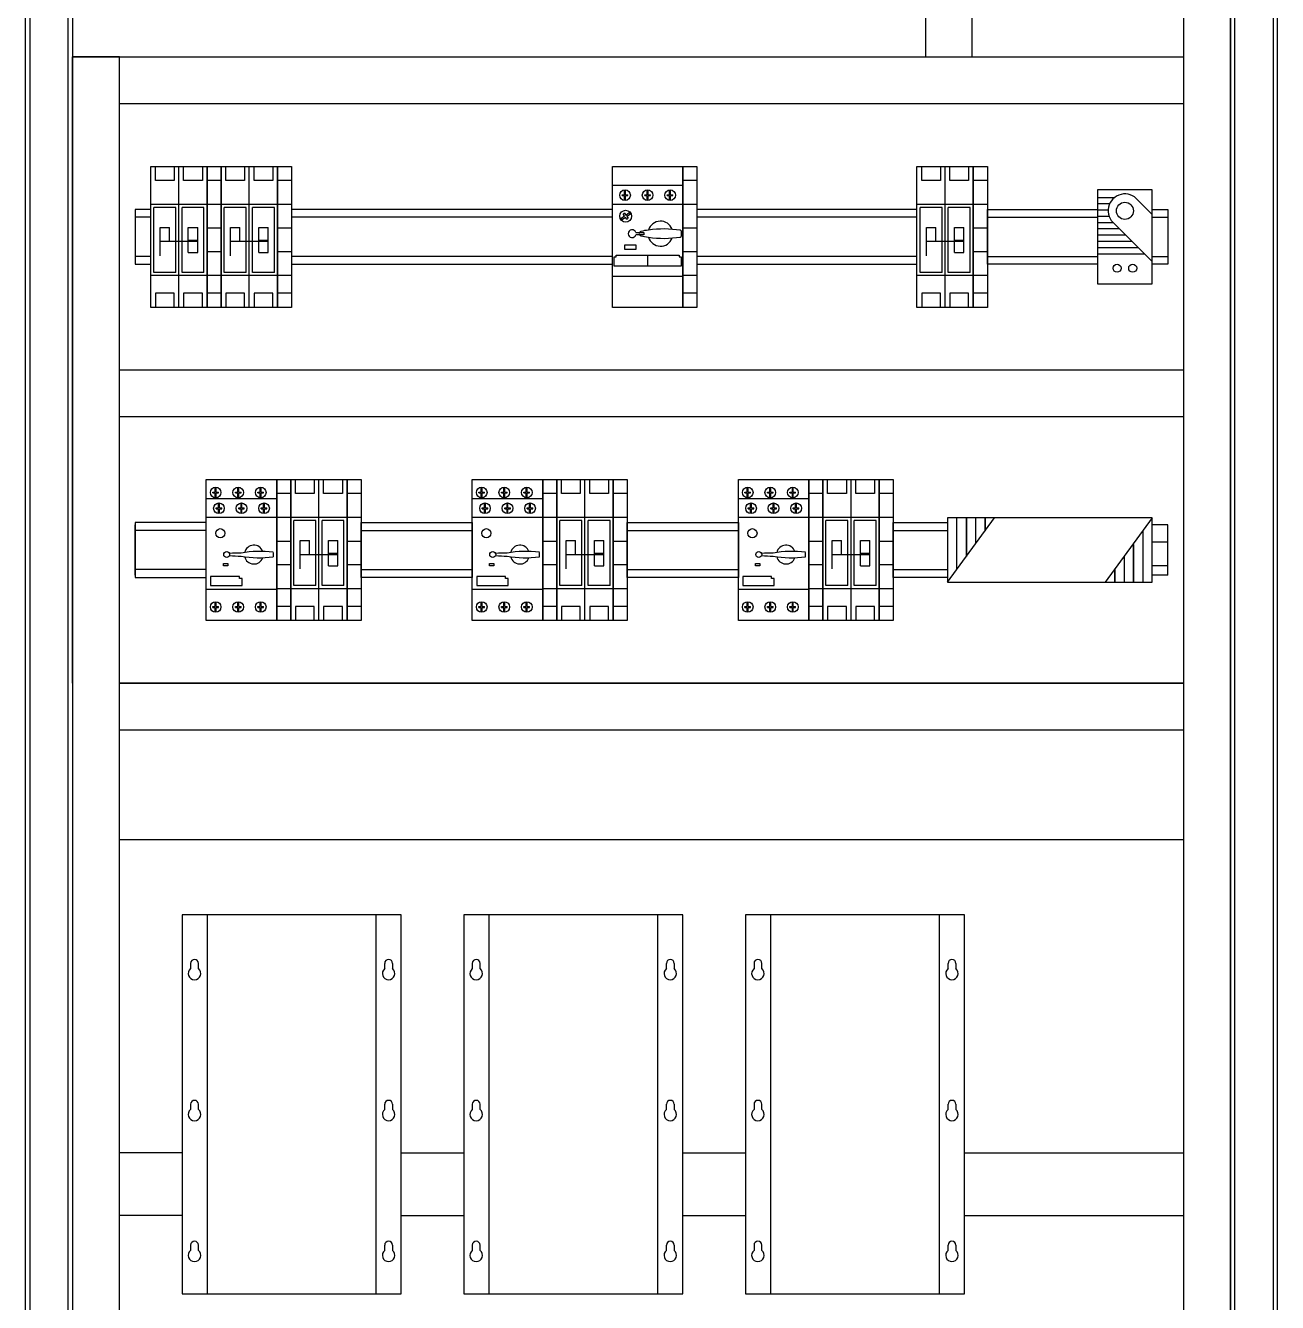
# Model space of a CAD drawing. Header units: millimetres. Extents: x 3151 to 30896, y 1337 to 7086.
# Drawn here: x 15034 to 15834, y 5161 to 5977 of the extents above; entities that cross this region are included whole.
import ezdxf

# ---------------------------------------------------------------- set-up
doc = ezdxf.new("R2010")
doc.units = ezdxf.units.MM

msp = doc.modelspace()

# ---------------------------------------------------------------- linework, layer by layer
at = {"color": 7}
for p, q in [((15033.85, 4336.69), (15033.85, 6536.69)), ((15036.5, 6534.04), (15036.5, 4339.34)), ((15061.2, 4339.34), (15061.2, 6534.04)), ((15063.85, 6536.69), (15063.85, 4336.69)), ((15803.85, 6536.69), (15803.85, 4336.69)), ((15806.5, 4339.34), (15806.5, 6534.04)), ((15831.2, 6534.04), (15831.2, 4339.34)), ((15833.85, 4336.69), (15833.85, 6536.69)), ((15608.85, 6196.69), (15608.85, 5956.69)), ((15638.85, 5956.69), (15638.85, 6196.69)), ((15773.85, 6196.69), (15773.85, 4716.69)), ((15803.85, 4716.69), (15803.85, 6196.69)), ((15063.85, 5556.69), (15063.85, 5956.69)), ((15063.85, 5956.69), (15773.85, 5956.69)), ((15093.85, 5956.69), (15063.85, 5956.69)), ((15063.85, 5956.69), (15063.85, 4636.69)), ((15093.85, 5926.69), (15093.85, 5956.69)), ((15093.85, 5956.69), (15773.85, 5956.69)), ((15093.85, 4636.69), (15093.85, 5956.69)), ((15608.85, 5956.69), (15638.85, 5956.69)), ((15773.85, 5956.69), (15773.85, 5926.69)), ((15773.85, 5926.69), (15093.85, 5926.69)), ((15113.85, 5796.69), (15113.85, 5886.69)), ((15113.85, 5886.69), (15131.85, 5886.69)), ((15116.85, 5877.69), (15116.85, 5886.69)), ((15128.85, 5886.69), (15128.85, 5877.69)), ((15131.85, 5796.69), (15131.85, 5886.69)), ((15131.85, 5886.69), (15149.85, 5886.69)), ((15134.85, 5877.69), (15134.85, 5886.69)), ((15146.85, 5886.69), (15146.85, 5877.69)), ((15149.85, 5886.69), (15149.85, 5796.69)), ((15149.85, 5886.69), (15149.85, 5796.69)), ((15149.85, 5886.69), (15158.85, 5886.69)), ((15149.85, 5796.69), (15149.85, 5886.69)), ((15158.85, 5796.69), (15158.85, 5886.69)), ((15158.85, 5886.69), (15176.85, 5886.69)), ((15158.85, 5886.69), (15158.85, 5796.69)), ((15161.85, 5877.69), (15161.85, 5886.69)), ((15173.85, 5886.69), (15173.85, 5877.69)), ((15176.85, 5796.69), (15176.85, 5886.69)), ((15176.85, 5886.69), (15194.85, 5886.69)), ((15179.85, 5877.69), (15179.85, 5886.69)), ((15191.85, 5886.69), (15191.85, 5877.69)), ((15194.85, 5886.69), (15194.85, 5796.69)), ((15194.85, 5886.69), (15194.85, 5796.69)), ((15194.85, 5886.69), (15203.85, 5886.69)), ((15194.85, 5796.69), (15194.85, 5886.69)), ((15203.85, 5886.69), (15203.85, 5796.69)), ((15408.84, 5796.69), (15408.84, 5886.69)), ((15408.84, 5886.69), (15453.84, 5886.69)), ((15453.84, 5886.69), (15453.84, 5796.69)), ((15453.84, 5886.69), (15453.84, 5796.69)), ((15453.84, 5886.69), (15462.84, 5886.69)), ((15453.84, 5796.69), (15453.84, 5886.69)), ((15462.84, 5886.69), (15462.84, 5796.69)), ((15603.5, 5796.69), (15603.5, 5886.69)), ((15603.5, 5886.69), (15621.5, 5886.69)), ((15606.5, 5877.69), (15606.5, 5886.69)), ((15618.5, 5886.69), (15618.5, 5877.69)), ((15621.5, 5796.69), (15621.5, 5886.69)), ((15621.5, 5886.69), (15639.5, 5886.69)), ((15624.5, 5877.69), (15624.5, 5886.69)), ((15636.5, 5886.69), (15636.5, 5877.69)), ((15639.5, 5886.69), (15639.5, 5796.69)), ((15639.5, 5886.69), (15639.5, 5796.69)), ((15639.5, 5886.69), (15648.5, 5886.69)), ((15639.5, 5796.69), (15639.5, 5886.69)), ((15648.5, 5886.69), (15648.5, 5796.69)), ((15128.85, 5877.69), (15116.85, 5877.69)), ((15146.85, 5877.69), (15134.85, 5877.69)), ((15158.85, 5877.69), (15149.85, 5877.69)), ((15173.85, 5877.69), (15161.85, 5877.69)), ((15191.85, 5877.69), (15179.85, 5877.69)), ((15203.85, 5877.69), (15194.85, 5877.69)), ((15408.84, 5874.69), (15453.84, 5874.69)), ((15462.84, 5877.69), (15453.84, 5877.69)), ((15618.5, 5877.69), (15606.5, 5877.69)), ((15636.5, 5877.69), (15624.5, 5877.69)), ((15648.5, 5877.69), (15639.5, 5877.69)), ((15415.14, 5868.64), (15416.64, 5868.64)), ((15415.14, 5868.04), (15415.14, 5868.64)), ((15415.14, 5868.04), (15416.64, 5868.04)), ((15416.64, 5868.64), (15416.64, 5871.74)), ((15416.64, 5864.94), (15416.64, 5868.04)), ((15417.24, 5868.64), (15417.24, 5871.74)), ((15417.24, 5868.64), (15418.74, 5868.64)), ((15417.24, 5868.04), (15418.74, 5868.04)), ((15417.24, 5864.94), (15417.24, 5868.04)), ((15418.74, 5868.04), (15418.74, 5868.64)), ((15429.54, 5868.64), (15431.04, 5868.64)), ((15429.54, 5868.04), (15429.54, 5868.64)), ((15429.54, 5868.04), (15431.04, 5868.04)), ((15431.04, 5868.64), (15431.04, 5871.74)), ((15431.04, 5864.94), (15431.04, 5868.04)), ((15431.64, 5868.64), (15431.64, 5871.74)), ((15431.64, 5868.64), (15433.14, 5868.64)), ((15431.64, 5864.94), (15431.64, 5868.04)), ((15431.64, 5868.04), (15433.14, 5868.04)), ((15433.14, 5868.04), (15433.14, 5868.64)), ((15443.94, 5868.64), (15445.44, 5868.64)), ((15443.94, 5868.04), (15443.94, 5868.64)), ((15443.94, 5868.04), (15445.44, 5868.04)), ((15445.44, 5868.64), (15445.44, 5871.74)), ((15445.44, 5864.94), (15445.44, 5868.04)), ((15446.04, 5868.64), (15446.04, 5871.74)), ((15446.04, 5868.64), (15447.54, 5868.64)), ((15446.04, 5864.94), (15446.04, 5868.04)), ((15446.04, 5868.04), (15447.54, 5868.04)), ((15447.54, 5868.04), (15447.54, 5868.64)), ((15753.85, 5871.69), (15718.85, 5871.69)), ((15718.85, 5871.69), (15718.85, 5811.69)), ((15718.85, 5866.95), (15729.85, 5866.95)), ((15744.68, 5865.16), (15753.85, 5856.01)), ((15753.85, 5811.69), (15753.85, 5871.69)), ((15113.85, 5859.19), (15103.85, 5859.19)), ((15103.85, 5859.19), (15103.85, 5824.19)), ((15131.85, 5862.44), (15113.85, 5862.44)), ((15113.85, 5824.19), (15113.85, 5859.19)), ((15115.85, 5818.94), (15115.85, 5860.44)), ((15129.85, 5860.44), (15115.85, 5860.44)), ((15129.85, 5818.94), (15129.85, 5860.44)), ((15149.85, 5862.44), (15131.85, 5862.44)), ((15133.85, 5818.94), (15133.85, 5860.44)), ((15147.85, 5860.44), (15133.85, 5860.44)), ((15147.85, 5818.94), (15147.85, 5860.44)), ((15158.85, 5862.44), (15149.85, 5862.44)), ((15176.85, 5862.44), (15158.85, 5862.44)), ((15160.85, 5818.94), (15160.85, 5860.44)), ((15174.85, 5860.44), (15160.85, 5860.44)), ((15174.85, 5818.94), (15174.85, 5860.44)), ((15194.85, 5862.44), (15176.85, 5862.44)), ((15178.85, 5818.94), (15178.85, 5860.44)), ((15192.85, 5860.44), (15178.85, 5860.44)), ((15192.85, 5818.94), (15192.85, 5860.44)), ((15203.85, 5862.44), (15194.85, 5862.44)), ((15408.84, 5859.19), (15203.85, 5859.19)), ((15203.85, 5859.19), (15203.85, 5824.19)), ((15408.84, 5862.69), (15453.84, 5862.69)), ((15408.84, 5824.19), (15408.84, 5859.19)), ((15416.59, 5855.09), (15415.82, 5856.19)), ((15416.64, 5856.76), (15417.41, 5855.67)), ((15417.41, 5855.67), (15419.66, 5857.25)), ((15420.35, 5856.26), (15418.09, 5854.69)), ((15419.66, 5857.25), (15420.35, 5856.26)), ((15462.84, 5862.44), (15453.84, 5862.44)), ((15603.5, 5859.19), (15462.84, 5859.19)), ((15462.84, 5859.19), (15462.84, 5824.19)), ((15621.5, 5862.44), (15603.5, 5862.44)), ((15603.5, 5824.19), (15603.5, 5859.19)), ((15605.5, 5818.94), (15605.5, 5860.44)), ((15619.5, 5860.44), (15605.5, 5860.44)), ((15619.5, 5818.94), (15619.5, 5860.44)), ((15639.5, 5862.44), (15621.5, 5862.44)), ((15623.5, 5818.94), (15623.5, 5860.44)), ((15637.5, 5860.44), (15623.5, 5860.44)), ((15637.5, 5818.94), (15637.5, 5860.44)), ((15648.5, 5862.44), (15639.5, 5862.44)), ((15648.5, 5824.19), (15648.5, 5859.19)), ((15648.5, 5859.19), (15718.85, 5859.19)), ((15718.85, 5862.95), (15726.64, 5862.95)), ((15718.85, 5859.19), (15718.85, 5824.19)), ((15718.85, 5858.95), (15725.65, 5858.95)), ((15753.85, 5824.19), (15753.85, 5859.19)), ((15753.85, 5859.19), (15763.85, 5859.19)), ((15763.85, 5859.19), (15763.85, 5824.19)), ((15113.85, 5854.19), (15103.85, 5854.19)), ((15408.84, 5854.19), (15203.85, 5854.19)), ((15414.33, 5853.52), (15416.59, 5855.09)), ((15415.02, 5852.53), (15414.33, 5853.52)), ((15417.27, 5854.11), (15415.02, 5852.53)), ((15418.04, 5853.02), (15417.27, 5854.11)), ((15417.41, 5855.67), (15417.45, 5855.7)), ((15418.09, 5854.69), (15418.86, 5853.59)), ((15603.5, 5854.19), (15462.84, 5854.19)), ((15648.5, 5854.19), (15718.85, 5854.19)), ((15718.85, 5854.95), (15726.22, 5854.95)), ((15718.85, 5850.95), (15728.69, 5850.95)), ((15729.76, 5849.99), (15753.85, 5825.92)), ((15753.85, 5854.19), (15763.85, 5854.19)), ((15119.85, 5847.69), (15125.85, 5847.69)), ((15119.85, 5829.69), (15119.85, 5847.69)), ((15125.85, 5838.69), (15125.85, 5847.69)), ((15137.85, 5847.69), (15143.85, 5847.69)), ((15137.85, 5831.69), (15137.85, 5847.69)), ((15143.85, 5831.69), (15143.85, 5847.69)), ((15158.85, 5847.19), (15149.85, 5847.19)), ((15164.85, 5847.69), (15170.85, 5847.69)), ((15164.85, 5829.69), (15164.85, 5847.69)), ((15170.85, 5838.69), (15170.85, 5847.69)), ((15182.85, 5847.69), (15188.85, 5847.69)), ((15182.85, 5831.69), (15182.85, 5847.69)), ((15188.85, 5831.69), (15188.85, 5847.69)), ((15203.85, 5847.19), (15194.85, 5847.19)), ((15423.92, 5844.5), (15426.23, 5844.5)), ((15426.23, 5843), (15423.92, 5843)), ((15426.23, 5844.5), (15428.92, 5844.5)), ((15428.92, 5843), (15426.23, 5843)), ((15428.92, 5844.5), (15428.92, 5843)), ((15453.04, 5842.39), (15453.04, 5845.12)), ((15462.84, 5847.19), (15453.84, 5847.19)), ((15609.5, 5847.69), (15615.5, 5847.69)), ((15609.5, 5829.69), (15609.5, 5847.69)), ((15615.5, 5838.69), (15615.5, 5847.69)), ((15627.5, 5847.69), (15633.5, 5847.69)), ((15627.5, 5831.69), (15627.5, 5847.69)), ((15633.5, 5831.69), (15633.5, 5847.69)), ((15648.5, 5847.19), (15639.5, 5847.19)), ((15718.85, 5846.95), (15732.8, 5846.95)), ((15718.85, 5842.95), (15736.8, 5842.95)), ((15143.85, 5838.69), (15119.85, 5838.69)), ((15137.85, 5839.69), (15143.85, 5839.69)), ((15137.85, 5831.69), (15143.85, 5831.69)), ((15158.85, 5832.19), (15149.85, 5832.19)), ((15188.85, 5838.69), (15164.85, 5838.69)), ((15182.85, 5839.69), (15188.85, 5839.69)), ((15182.85, 5831.69), (15188.85, 5831.69)), ((15203.85, 5832.19), (15194.85, 5832.19)), ((15416.74, 5833.59), (15416.74, 5836.59)), ((15416.74, 5836.59), (15423.74, 5836.59)), ((15423.74, 5833.59), (15416.74, 5833.59)), ((15423.74, 5836.59), (15423.74, 5833.59)), ((15462.84, 5832.19), (15453.84, 5832.19)), ((15633.5, 5838.69), (15609.5, 5838.69)), ((15627.5, 5839.69), (15633.5, 5839.69)), ((15627.5, 5831.69), (15633.5, 5831.69)), ((15648.5, 5832.19), (15639.5, 5832.19)), ((15718.85, 5838.95), (15740.81, 5838.95)), ((15718.85, 5834.95), (15744.81, 5834.95)), ((15113.85, 5829.19), (15103.85, 5829.19)), ((15103.85, 5824.19), (15113.85, 5824.19)), ((15408.84, 5829.19), (15203.85, 5829.19)), ((15203.85, 5824.19), (15408.84, 5824.19)), ((15409.94, 5822.89), (15409.94, 5828.89)), ((15409.94, 5828.89), (15411.24, 5828.89)), ((15411.24, 5829.99), (15451.44, 5829.99)), ((15411.24, 5828.89), (15411.24, 5829.99)), ((15431.34, 5829.99), (15431.34, 5822.89)), ((15451.44, 5829.99), (15451.44, 5828.89)), ((15451.44, 5828.89), (15452.74, 5828.89)), ((15452.74, 5828.89), (15452.74, 5822.89)), ((15603.5, 5829.19), (15462.84, 5829.19)), ((15462.84, 5824.19), (15603.5, 5824.19)), ((15648.5, 5829.19), (15718.85, 5829.19)), ((15718.85, 5824.19), (15648.5, 5824.19)), ((15718.85, 5830.95), (15748.81, 5830.95)), ((15753.85, 5829.19), (15763.85, 5829.19)), ((15763.85, 5824.19), (15753.85, 5824.19)), ((15131.85, 5816.94), (15113.85, 5816.94)), ((15129.85, 5818.94), (15115.85, 5818.94)), ((15149.85, 5816.94), (15131.85, 5816.94)), ((15147.85, 5818.94), (15133.85, 5818.94)), ((15158.85, 5816.94), (15149.85, 5816.94)), ((15176.85, 5816.94), (15158.85, 5816.94)), ((15174.85, 5818.94), (15160.85, 5818.94)), ((15194.85, 5816.94), (15176.85, 5816.94)), ((15192.85, 5818.94), (15178.85, 5818.94)), ((15203.85, 5816.94), (15194.85, 5816.94)), ((15408.84, 5816.69), (15453.84, 5816.69)), ((15452.74, 5822.89), (15409.94, 5822.89)), ((15462.84, 5816.94), (15453.84, 5816.94)), ((15621.5, 5816.94), (15603.5, 5816.94)), ((15619.5, 5818.94), (15605.5, 5818.94)), ((15639.5, 5816.94), (15621.5, 5816.94)), ((15637.5, 5818.94), (15623.5, 5818.94)), ((15648.5, 5816.94), (15639.5, 5816.94)), ((15718.85, 5811.69), (15753.85, 5811.69)), ((15116.85, 5805.69), (15116.85, 5796.69)), ((15128.85, 5805.69), (15116.85, 5805.69)), ((15128.85, 5796.69), (15128.85, 5805.69)), ((15146.85, 5805.69), (15134.85, 5805.69)), ((15134.85, 5805.69), (15134.85, 5796.69)), ((15146.85, 5796.69), (15146.85, 5805.69)), ((15158.85, 5805.69), (15149.85, 5805.69)), ((15161.85, 5805.69), (15161.85, 5796.69)), ((15173.85, 5805.69), (15161.85, 5805.69)), ((15173.85, 5796.69), (15173.85, 5805.69)), ((15191.85, 5805.69), (15179.85, 5805.69)), ((15179.85, 5805.69), (15179.85, 5796.69)), ((15191.85, 5796.69), (15191.85, 5805.69)), ((15203.85, 5805.69), (15194.85, 5805.69)), ((15462.84, 5805.69), (15453.84, 5805.69)), ((15606.5, 5805.69), (15606.5, 5796.69)), ((15618.5, 5805.69), (15606.5, 5805.69)), ((15618.5, 5796.69), (15618.5, 5805.69)), ((15636.5, 5805.69), (15624.5, 5805.69)), ((15624.5, 5805.69), (15624.5, 5796.69)), ((15636.5, 5796.69), (15636.5, 5805.69)), ((15648.5, 5805.69), (15639.5, 5805.69)), ((15131.85, 5796.69), (15113.85, 5796.69)), ((15149.85, 5796.69), (15131.85, 5796.69)), ((15158.85, 5796.69), (15149.85, 5796.69)), ((15176.85, 5796.69), (15158.85, 5796.69)), ((15194.85, 5796.69), (15176.85, 5796.69)), ((15203.85, 5796.69), (15194.85, 5796.69)), ((15453.84, 5796.69), (15408.84, 5796.69)), ((15462.84, 5796.69), (15453.84, 5796.69)), ((15621.5, 5796.69), (15603.5, 5796.69)), ((15639.5, 5796.69), (15621.5, 5796.69)), ((15648.5, 5796.69), (15639.5, 5796.69)), ((15093.85, 5726.69), (15093.85, 5756.69)), ((15093.85, 5756.69), (15773.85, 5756.69)), ((15773.85, 5756.69), (15773.85, 5726.69)), ((15773.85, 5726.69), (15093.85, 5726.69)), ((15149.35, 5596.69), (15149.35, 5686.69)), ((15149.35, 5686.69), (15194.35, 5686.69)), ((15194.35, 5686.69), (15194.35, 5596.69)), ((15194.35, 5686.69), (15194.35, 5596.69)), ((15194.35, 5686.69), (15203.35, 5686.69)), ((15194.35, 5596.69), (15194.35, 5686.69)), ((15203.35, 5596.69), (15203.35, 5686.69)), ((15203.35, 5686.69), (15221.35, 5686.69)), ((15203.35, 5686.69), (15203.35, 5596.69)), ((15206.35, 5677.69), (15206.35, 5686.69)), ((15218.35, 5686.69), (15218.35, 5677.69)), ((15221.35, 5596.69), (15221.35, 5686.69)), ((15221.35, 5686.69), (15239.35, 5686.69)), ((15224.35, 5677.69), (15224.35, 5686.69)), ((15236.35, 5686.69), (15236.35, 5677.69)), ((15239.35, 5686.69), (15239.35, 5596.69)), ((15239.35, 5686.69), (15239.35, 5596.69)), ((15239.35, 5686.69), (15248.35, 5686.69)), ((15239.35, 5596.69), (15239.35, 5686.69)), ((15248.35, 5686.69), (15248.35, 5596.69)), ((15319.35, 5596.69), (15319.35, 5686.69)), ((15319.35, 5686.69), (15364.35, 5686.69)), ((15364.35, 5686.69), (15364.35, 5596.69)), ((15364.35, 5686.69), (15364.35, 5596.69)), ((15364.35, 5686.69), (15373.35, 5686.69)), ((15364.35, 5596.69), (15364.35, 5686.69)), ((15373.35, 5596.69), (15373.35, 5686.69)), ((15373.35, 5686.69), (15391.35, 5686.69)), ((15373.35, 5686.69), (15373.35, 5596.69)), ((15376.35, 5677.69), (15376.35, 5686.69)), ((15388.35, 5686.69), (15388.35, 5677.69)), ((15391.35, 5596.69), (15391.35, 5686.69)), ((15391.35, 5686.69), (15409.35, 5686.69)), ((15394.35, 5677.69), (15394.35, 5686.69)), ((15406.35, 5686.69), (15406.35, 5677.69)), ((15409.35, 5686.69), (15409.35, 5596.69)), ((15409.35, 5686.69), (15409.35, 5596.69)), ((15409.35, 5686.69), (15418.35, 5686.69)), ((15409.35, 5596.69), (15409.35, 5686.69)), ((15418.35, 5686.69), (15418.35, 5596.69)), ((15489.35, 5596.69), (15489.35, 5686.69)), ((15489.35, 5686.69), (15534.35, 5686.69)), ((15534.35, 5686.69), (15534.35, 5596.69)), ((15534.35, 5686.69), (15534.35, 5596.69)), ((15534.35, 5686.69), (15543.35, 5686.69)), ((15534.35, 5596.69), (15534.35, 5686.69)), ((15543.35, 5596.69), (15543.35, 5686.69)), ((15543.35, 5686.69), (15561.35, 5686.69)), ((15543.35, 5686.69), (15543.35, 5596.69)), ((15546.35, 5677.69), (15546.35, 5686.69)), ((15558.35, 5686.69), (15558.35, 5677.69)), ((15561.35, 5596.69), (15561.35, 5686.69)), ((15561.35, 5686.69), (15579.35, 5686.69)), ((15564.35, 5677.69), (15564.35, 5686.69)), ((15576.35, 5686.69), (15576.35, 5677.69)), ((15579.35, 5686.69), (15579.35, 5596.69)), ((15579.35, 5686.69), (15579.35, 5596.69)), ((15579.35, 5686.69), (15588.35, 5686.69)), ((15579.35, 5596.69), (15579.35, 5686.69)), ((15588.35, 5686.69), (15588.35, 5596.69)), ((15153.55, 5678.72), (15155.05, 5678.72)), ((15153.55, 5678.12), (15153.55, 5678.72)), ((15153.55, 5678.12), (15155.05, 5678.12)), ((15155.05, 5678.72), (15155.05, 5681.82)), ((15155.05, 5675.03), (15155.05, 5678.12)), ((15155.65, 5678.72), (15155.65, 5681.82)), ((15155.65, 5678.72), (15157.15, 5678.72)), ((15155.65, 5675.03), (15155.65, 5678.12)), ((15155.65, 5678.12), (15157.15, 5678.12)), ((15157.15, 5678.12), (15157.15, 5678.72)), ((15167.95, 5678.72), (15169.45, 5678.72)), ((15167.95, 5678.12), (15167.95, 5678.72)), ((15167.95, 5678.12), (15169.45, 5678.12)), ((15169.45, 5678.72), (15169.45, 5681.82)), ((15169.45, 5675.03), (15169.45, 5678.12)), ((15170.05, 5678.72), (15170.05, 5681.82)), ((15170.05, 5678.72), (15171.55, 5678.72)), ((15170.05, 5675.03), (15170.05, 5678.12)), ((15170.05, 5678.12), (15171.55, 5678.12)), ((15171.55, 5678.12), (15171.55, 5678.72)), ((15182.35, 5678.12), (15182.35, 5678.72)), ((15182.35, 5678.72), (15183.85, 5678.72)), ((15182.35, 5678.12), (15183.85, 5678.12)), ((15183.85, 5678.72), (15183.85, 5681.82)), ((15183.85, 5675.03), (15183.85, 5678.12)), ((15184.45, 5678.72), (15184.45, 5681.82)), ((15184.45, 5678.72), (15185.95, 5678.72)), ((15184.45, 5675.03), (15184.45, 5678.12)), ((15184.45, 5678.12), (15185.95, 5678.12)), ((15185.95, 5678.12), (15185.95, 5678.72)), ((15203.35, 5677.69), (15194.35, 5677.69)), ((15218.35, 5677.69), (15206.35, 5677.69)), ((15236.35, 5677.69), (15224.35, 5677.69)), ((15248.35, 5677.69), (15239.35, 5677.69)), ((15323.55, 5678.72), (15325.05, 5678.72)), ((15323.55, 5678.12), (15323.55, 5678.72)), ((15323.55, 5678.12), (15325.05, 5678.12)), ((15325.05, 5678.72), (15325.05, 5681.82)), ((15325.05, 5675.03), (15325.05, 5678.12)), ((15325.65, 5678.72), (15325.65, 5681.82)), ((15325.65, 5678.72), (15327.15, 5678.72)), ((15325.65, 5675.03), (15325.65, 5678.12)), ((15325.65, 5678.12), (15327.15, 5678.12)), ((15327.15, 5678.12), (15327.15, 5678.72)), ((15337.95, 5678.72), (15339.45, 5678.72)), ((15337.95, 5678.12), (15337.95, 5678.72)), ((15337.95, 5678.12), (15339.45, 5678.12)), ((15339.45, 5678.72), (15339.45, 5681.82)), ((15339.45, 5675.03), (15339.45, 5678.12)), ((15340.05, 5678.72), (15340.05, 5681.82)), ((15340.05, 5678.72), (15341.55, 5678.72)), ((15340.05, 5675.03), (15340.05, 5678.12)), ((15340.05, 5678.12), (15341.55, 5678.12)), ((15341.55, 5678.12), (15341.55, 5678.72)), ((15352.35, 5678.12), (15352.35, 5678.72)), ((15352.35, 5678.72), (15353.85, 5678.72)), ((15352.35, 5678.12), (15353.85, 5678.12)), ((15353.85, 5678.72), (15353.85, 5681.82)), ((15353.85, 5675.03), (15353.85, 5678.12)), ((15354.45, 5678.72), (15354.45, 5681.82)), ((15354.45, 5678.72), (15355.95, 5678.72)), ((15354.45, 5675.03), (15354.45, 5678.12)), ((15354.45, 5678.12), (15355.95, 5678.12)), ((15355.95, 5678.12), (15355.95, 5678.72)), ((15373.35, 5677.69), (15364.35, 5677.69)), ((15388.35, 5677.69), (15376.35, 5677.69)), ((15406.35, 5677.69), (15394.35, 5677.69)), ((15418.35, 5677.69), (15409.35, 5677.69)), ((15493.55, 5678.72), (15495.05, 5678.72)), ((15493.55, 5678.12), (15493.55, 5678.72)), ((15493.55, 5678.12), (15495.05, 5678.12)), ((15495.05, 5678.72), (15495.05, 5681.82)), ((15495.05, 5675.03), (15495.05, 5678.12)), ((15495.65, 5678.72), (15495.65, 5681.82)), ((15495.65, 5678.72), (15497.15, 5678.72)), ((15495.65, 5675.03), (15495.65, 5678.12)), ((15495.65, 5678.12), (15497.15, 5678.12)), ((15497.15, 5678.12), (15497.15, 5678.72)), ((15507.95, 5678.72), (15509.45, 5678.72)), ((15507.95, 5678.12), (15507.95, 5678.72)), ((15507.95, 5678.12), (15509.45, 5678.12)), ((15509.45, 5678.72), (15509.45, 5681.82)), ((15509.45, 5675.03), (15509.45, 5678.12)), ((15510.05, 5678.72), (15510.05, 5681.82)), ((15510.05, 5678.72), (15511.55, 5678.72)), ((15510.05, 5675.03), (15510.05, 5678.12)), ((15510.05, 5678.12), (15511.55, 5678.12)), ((15511.55, 5678.12), (15511.55, 5678.72)), ((15522.35, 5678.12), (15522.35, 5678.72)), ((15522.35, 5678.72), (15523.85, 5678.72)), ((15522.35, 5678.12), (15523.85, 5678.12)), ((15523.85, 5678.72), (15523.85, 5681.82)), ((15523.85, 5675.03), (15523.85, 5678.12)), ((15524.45, 5678.72), (15524.45, 5681.82)), ((15524.45, 5678.72), (15525.95, 5678.72)), ((15524.45, 5675.03), (15524.45, 5678.12)), ((15524.45, 5678.12), (15525.95, 5678.12)), ((15525.95, 5678.12), (15525.95, 5678.72)), ((15543.35, 5677.69), (15534.35, 5677.69)), ((15558.35, 5677.69), (15546.35, 5677.69)), ((15576.35, 5677.69), (15564.35, 5677.69)), ((15588.35, 5677.69), (15579.35, 5677.69)), ((15149.35, 5674.69), (15194.35, 5674.69)), ((15155.65, 5668.04), (15155.65, 5668.64)), ((15155.65, 5668.64), (15157.15, 5668.64)), ((15157.15, 5668.64), (15157.15, 5671.74)), ((15157.75, 5668.64), (15157.75, 5671.74)), ((15157.75, 5668.64), (15159.25, 5668.64)), ((15159.25, 5668.04), (15159.25, 5668.64)), ((15170.05, 5668.04), (15170.05, 5668.64)), ((15170.05, 5668.64), (15171.55, 5668.64)), ((15171.55, 5668.64), (15171.55, 5671.74)), ((15172.15, 5668.64), (15172.15, 5671.74)), ((15172.15, 5668.64), (15173.65, 5668.64)), ((15173.65, 5668.04), (15173.65, 5668.64)), ((15184.45, 5668.04), (15184.45, 5668.64)), ((15184.45, 5668.64), (15185.95, 5668.64)), ((15185.95, 5668.64), (15185.95, 5671.74)), ((15186.55, 5668.64), (15186.55, 5671.74)), ((15186.55, 5668.64), (15188.05, 5668.64)), ((15188.05, 5668.04), (15188.05, 5668.64)), ((15319.35, 5674.69), (15364.35, 5674.69)), ((15325.65, 5668.04), (15325.65, 5668.64)), ((15325.65, 5668.64), (15327.15, 5668.64)), ((15327.15, 5668.64), (15327.15, 5671.74)), ((15327.75, 5668.64), (15327.75, 5671.74)), ((15327.75, 5668.64), (15329.25, 5668.64)), ((15329.25, 5668.04), (15329.25, 5668.64)), ((15340.05, 5668.04), (15340.05, 5668.64)), ((15340.05, 5668.64), (15341.55, 5668.64)), ((15341.55, 5668.64), (15341.55, 5671.74)), ((15342.15, 5668.64), (15342.15, 5671.74)), ((15342.15, 5668.64), (15343.65, 5668.64)), ((15343.65, 5668.04), (15343.65, 5668.64)), ((15354.45, 5668.04), (15354.45, 5668.64)), ((15354.45, 5668.64), (15355.95, 5668.64)), ((15355.95, 5668.64), (15355.95, 5671.74)), ((15356.55, 5668.64), (15356.55, 5671.74)), ((15356.55, 5668.64), (15358.05, 5668.64)), ((15358.05, 5668.04), (15358.05, 5668.64)), ((15489.35, 5674.69), (15534.35, 5674.69)), ((15495.65, 5668.04), (15495.65, 5668.64)), ((15495.65, 5668.64), (15497.15, 5668.64)), ((15497.15, 5668.64), (15497.15, 5671.74)), ((15497.75, 5668.64), (15497.75, 5671.74)), ((15497.75, 5668.64), (15499.25, 5668.64)), ((15499.25, 5668.04), (15499.25, 5668.64)), ((15510.05, 5668.04), (15510.05, 5668.64)), ((15510.05, 5668.64), (15511.55, 5668.64)), ((15511.55, 5668.64), (15511.55, 5671.74)), ((15512.15, 5668.64), (15512.15, 5671.74)), ((15512.15, 5668.64), (15513.65, 5668.64)), ((15513.65, 5668.04), (15513.65, 5668.64)), ((15524.45, 5668.04), (15524.45, 5668.64)), ((15524.45, 5668.64), (15525.95, 5668.64)), ((15525.95, 5668.64), (15525.95, 5671.74)), ((15526.55, 5668.64), (15526.55, 5671.74)), ((15526.55, 5668.64), (15528.05, 5668.64)), ((15528.05, 5668.04), (15528.05, 5668.64)), ((15149.35, 5662.69), (15194.35, 5662.69)), ((15155.65, 5668.04), (15157.15, 5668.04)), ((15157.15, 5664.94), (15157.15, 5668.04)), ((15157.75, 5664.94), (15157.75, 5668.04)), ((15157.75, 5668.04), (15159.25, 5668.04)), ((15170.05, 5668.04), (15171.55, 5668.04)), ((15171.55, 5664.94), (15171.55, 5668.04)), ((15172.15, 5668.04), (15173.65, 5668.04)), ((15172.15, 5664.94), (15172.15, 5668.04)), ((15184.45, 5668.04), (15185.95, 5668.04)), ((15185.95, 5664.94), (15185.95, 5668.04)), ((15186.55, 5668.04), (15188.05, 5668.04)), ((15186.55, 5664.94), (15186.55, 5668.04)), ((15203.35, 5662.44), (15194.35, 5662.44)), ((15221.35, 5662.44), (15203.35, 5662.44)), ((15205.35, 5618.94), (15205.35, 5660.44)), ((15219.35, 5660.44), (15205.35, 5660.44)), ((15219.35, 5618.94), (15219.35, 5660.44)), ((15239.35, 5662.44), (15221.35, 5662.44)), ((15223.35, 5618.94), (15223.35, 5660.44)), ((15237.35, 5660.44), (15223.35, 5660.44)), ((15237.35, 5618.94), (15237.35, 5660.44)), ((15248.35, 5662.44), (15239.35, 5662.44)), ((15319.35, 5662.69), (15364.35, 5662.69)), ((15325.65, 5668.04), (15327.15, 5668.04)), ((15327.15, 5664.94), (15327.15, 5668.04)), ((15327.75, 5664.94), (15327.75, 5668.04)), ((15327.75, 5668.04), (15329.25, 5668.04)), ((15340.05, 5668.04), (15341.55, 5668.04)), ((15341.55, 5664.94), (15341.55, 5668.04)), ((15342.15, 5668.04), (15343.65, 5668.04)), ((15342.15, 5664.94), (15342.15, 5668.04)), ((15354.45, 5668.04), (15355.95, 5668.04)), ((15355.95, 5664.94), (15355.95, 5668.04)), ((15356.55, 5668.04), (15358.05, 5668.04)), ((15356.55, 5664.94), (15356.55, 5668.04)), ((15373.35, 5662.44), (15364.35, 5662.44)), ((15391.35, 5662.44), (15373.35, 5662.44)), ((15375.35, 5618.94), (15375.35, 5660.44)), ((15389.35, 5660.44), (15375.35, 5660.44)), ((15389.35, 5618.94), (15389.35, 5660.44)), ((15409.35, 5662.44), (15391.35, 5662.44)), ((15393.35, 5618.94), (15393.35, 5660.44)), ((15407.35, 5660.44), (15393.35, 5660.44)), ((15407.35, 5618.94), (15407.35, 5660.44)), ((15418.35, 5662.44), (15409.35, 5662.44)), ((15489.35, 5662.69), (15534.35, 5662.69)), ((15495.65, 5668.04), (15497.15, 5668.04)), ((15497.15, 5664.94), (15497.15, 5668.04)), ((15497.75, 5664.94), (15497.75, 5668.04)), ((15497.75, 5668.04), (15499.25, 5668.04)), ((15510.05, 5668.04), (15511.55, 5668.04)), ((15511.55, 5664.94), (15511.55, 5668.04)), ((15512.15, 5668.04), (15513.65, 5668.04)), ((15512.15, 5664.94), (15512.15, 5668.04)), ((15524.45, 5668.04), (15525.95, 5668.04)), ((15525.95, 5664.94), (15525.95, 5668.04)), ((15526.55, 5668.04), (15528.05, 5668.04)), ((15526.55, 5664.94), (15526.55, 5668.04)), ((15543.35, 5662.44), (15534.35, 5662.44)), ((15561.35, 5662.44), (15543.35, 5662.44)), ((15545.35, 5618.94), (15545.35, 5660.44)), ((15559.35, 5660.44), (15545.35, 5660.44)), ((15559.35, 5618.94), (15559.35, 5660.44)), ((15579.35, 5662.44), (15561.35, 5662.44)), ((15563.35, 5618.94), (15563.35, 5660.44)), ((15577.35, 5660.44), (15563.35, 5660.44)), ((15577.35, 5618.94), (15577.35, 5660.44)), ((15588.35, 5662.44), (15579.35, 5662.44)), ((15653.06, 5662.19), (15623.06, 5662.19)), ((15623.06, 5662.19), (15623.06, 5621.19)), ((15623.06, 5621.19), (15653.06, 5662.19)), ((15753.85, 5662.19), (15623.06, 5662.19)), ((15623.06, 5662.19), (15623.06, 5621.19)), ((15629.06, 5629.39), (15629.06, 5662.19)), ((15635.06, 5638.19), (15635.06, 5662.19)), ((15635.06, 5662.19), (15635.06, 5637.59)), ((15641.06, 5645.79), (15641.06, 5662.19)), ((15647.06, 5654.19), (15647.06, 5662.19)), ((15647.06, 5662.19), (15647.06, 5653.99)), ((15753.85, 5662.19), (15723.85, 5621.19)), ((15753.85, 5621.19), (15753.85, 5662.19)), ((15753.85, 5662.19), (15753.85, 5662.19)), ((15753.85, 5621.19), (15753.85, 5662.19)), ((15149.35, 5659.19), (15103.85, 5659.19)), ((15103.85, 5659.19), (15103.85, 5624.19)), ((15103.85, 5625.69), (15103.85, 5657.69)), ((15149.35, 5654.19), (15103.85, 5654.19)), ((15149.35, 5624.19), (15149.35, 5659.19)), ((15248.35, 5624.19), (15248.35, 5659.19)), ((15248.35, 5659.19), (15319.35, 5659.19)), ((15248.35, 5654.19), (15319.35, 5654.19)), ((15319.35, 5659.19), (15319.35, 5624.19)), ((15418.35, 5624.19), (15418.35, 5659.19)), ((15418.35, 5659.19), (15489.35, 5659.19)), ((15418.35, 5654.19), (15489.35, 5654.19)), ((15489.35, 5659.19), (15489.35, 5624.19)), ((15588.35, 5624.19), (15588.35, 5659.19)), ((15588.35, 5659.19), (15623.06, 5659.19)), ((15588.35, 5654.19), (15623.06, 5654.19)), ((15623.06, 5659.19), (15623.06, 5624.19)), ((15747.85, 5653.99), (15747.85, 5621.19)), ((15763.85, 5657.69), (15753.85, 5657.69)), ((15763.85, 5625.69), (15763.85, 5657.69)), ((15803.85, 5256.69), (15803.85, 5656.69)), ((15203.35, 5647.19), (15194.35, 5647.19)), ((15209.35, 5647.69), (15215.35, 5647.69)), ((15209.35, 5629.69), (15209.35, 5647.69)), ((15215.35, 5638.69), (15215.35, 5647.69)), ((15227.35, 5647.69), (15233.35, 5647.69)), ((15227.35, 5631.69), (15227.35, 5647.69)), ((15233.35, 5631.69), (15233.35, 5647.69)), ((15248.35, 5647.19), (15239.35, 5647.19)), ((15373.35, 5647.19), (15364.35, 5647.19)), ((15379.35, 5647.69), (15385.35, 5647.69)), ((15379.35, 5629.69), (15379.35, 5647.69)), ((15385.35, 5638.69), (15385.35, 5647.69)), ((15397.35, 5647.69), (15403.35, 5647.69)), ((15397.35, 5631.69), (15397.35, 5647.69)), ((15403.35, 5631.69), (15403.35, 5647.69)), ((15418.35, 5647.19), (15409.35, 5647.19)), ((15543.35, 5647.19), (15534.35, 5647.19)), ((15549.35, 5647.69), (15555.35, 5647.69)), ((15549.35, 5629.69), (15549.35, 5647.69)), ((15555.35, 5638.69), (15555.35, 5647.69)), ((15567.35, 5647.69), (15573.35, 5647.69)), ((15567.35, 5631.69), (15567.35, 5647.69)), ((15573.35, 5631.69), (15573.35, 5647.69)), ((15588.35, 5647.19), (15579.35, 5647.19)), ((15741.85, 5621.19), (15741.85, 5645.79)), ((15741.85, 5645.19), (15741.85, 5621.19)), ((15763.85, 5646.69), (15753.85, 5646.69)), ((15192.2, 5637.36), (15192.2, 5640.21)), ((15233.35, 5638.69), (15209.35, 5638.69)), ((15227.35, 5639.69), (15233.35, 5639.69)), ((15362.2, 5637.36), (15362.2, 5640.21)), ((15403.35, 5638.69), (15379.35, 5638.69)), ((15397.35, 5639.69), (15403.35, 5639.69)), ((15532.2, 5637.36), (15532.2, 5640.21)), ((15573.35, 5638.69), (15549.35, 5638.69)), ((15567.35, 5639.69), (15573.35, 5639.69)), ((15735.85, 5637.59), (15735.85, 5621.19)), ((15149.35, 5629.19), (15103.85, 5629.19)), ((15160.25, 5633.08), (15163.08, 5633.08)), ((15160.25, 5631.53), (15160.25, 5633.08)), ((15163.08, 5631.53), (15160.25, 5631.53)), ((15163.08, 5633.08), (15163.08, 5631.53)), ((15203.35, 5632.19), (15194.35, 5632.19)), ((15227.35, 5631.69), (15233.35, 5631.69)), ((15248.35, 5632.19), (15239.35, 5632.19)), ((15248.35, 5629.19), (15319.35, 5629.19)), ((15330.25, 5633.08), (15333.08, 5633.08)), ((15330.25, 5631.53), (15330.25, 5633.08)), ((15333.08, 5631.53), (15330.25, 5631.53)), ((15333.08, 5633.08), (15333.08, 5631.53)), ((15373.35, 5632.19), (15364.35, 5632.19)), ((15397.35, 5631.69), (15403.35, 5631.69)), ((15418.35, 5632.19), (15409.35, 5632.19)), ((15418.35, 5629.19), (15489.35, 5629.19)), ((15500.25, 5633.08), (15503.08, 5633.08)), ((15500.25, 5631.53), (15500.25, 5633.08)), ((15503.08, 5631.53), (15500.25, 5631.53)), ((15503.08, 5633.08), (15503.08, 5631.53)), ((15543.35, 5632.19), (15534.35, 5632.19)), ((15567.35, 5631.69), (15573.35, 5631.69)), ((15588.35, 5632.19), (15579.35, 5632.19)), ((15588.35, 5629.19), (15623.06, 5629.19)), ((15729.85, 5621.19), (15729.85, 5629.39)), ((15729.85, 5629.19), (15729.85, 5621.19)), ((15763.85, 5631.69), (15753.85, 5631.69)), ((15103.85, 5624.19), (15149.35, 5624.19)), ((15170.55, 5624.73), (15152.13, 5624.73)), ((15152.13, 5624.73), (15152.13, 5619.07)), ((15170.55, 5623.57), (15170.55, 5624.73)), ((15172.23, 5623.57), (15170.55, 5623.57)), ((15172.23, 5619.07), (15172.23, 5623.57)), ((15319.35, 5624.19), (15248.35, 5624.19)), ((15340.55, 5624.73), (15322.13, 5624.73)), ((15322.13, 5624.73), (15322.13, 5619.07)), ((15340.55, 5623.57), (15340.55, 5624.73)), ((15342.23, 5623.57), (15340.55, 5623.57)), ((15342.23, 5619.07), (15342.23, 5623.57)), ((15489.35, 5624.19), (15418.35, 5624.19)), ((15510.55, 5624.73), (15492.13, 5624.73)), ((15492.13, 5624.73), (15492.13, 5619.07)), ((15510.55, 5623.57), (15510.55, 5624.73)), ((15512.23, 5623.57), (15510.55, 5623.57)), ((15512.23, 5619.07), (15512.23, 5623.57)), ((15623.06, 5624.19), (15588.35, 5624.19)), ((15623.06, 5621.19), (15623.06, 5621.19)), ((15623.06, 5621.19), (15753.85, 5621.19)), ((15723.85, 5621.19), (15753.85, 5621.19)), ((15763.85, 5625.69), (15753.85, 5625.69)), ((15149.35, 5616.69), (15194.35, 5616.69)), ((15152.13, 5619.07), (15172.23, 5619.07)), ((15203.35, 5616.94), (15194.35, 5616.94)), ((15221.35, 5616.94), (15203.35, 5616.94)), ((15219.35, 5618.94), (15205.35, 5618.94)), ((15239.35, 5616.94), (15221.35, 5616.94)), ((15237.35, 5618.94), (15223.35, 5618.94)), ((15248.35, 5616.94), (15239.35, 5616.94)), ((15319.35, 5616.69), (15364.35, 5616.69)), ((15322.13, 5619.07), (15342.23, 5619.07)), ((15373.35, 5616.94), (15364.35, 5616.94)), ((15391.35, 5616.94), (15373.35, 5616.94)), ((15389.35, 5618.94), (15375.35, 5618.94)), ((15409.35, 5616.94), (15391.35, 5616.94)), ((15407.35, 5618.94), (15393.35, 5618.94)), ((15418.35, 5616.94), (15409.35, 5616.94)), ((15489.35, 5616.69), (15534.35, 5616.69)), ((15492.13, 5619.07), (15512.23, 5619.07)), ((15543.35, 5616.94), (15534.35, 5616.94)), ((15561.35, 5616.94), (15543.35, 5616.94)), ((15559.35, 5618.94), (15545.35, 5618.94)), ((15579.35, 5616.94), (15561.35, 5616.94)), ((15577.35, 5618.94), (15563.35, 5618.94)), ((15588.35, 5616.94), (15579.35, 5616.94)), ((15153.55, 5605.6), (15155.05, 5605.6)), ((15153.55, 5605), (15153.55, 5605.6)), ((15153.55, 5605), (15155.05, 5605)), ((15155.05, 5605.6), (15155.05, 5608.7)), ((15155.05, 5601.91), (15155.05, 5605)), ((15155.65, 5605.6), (15155.65, 5608.7)), ((15155.65, 5605.6), (15157.15, 5605.6)), ((15155.65, 5601.91), (15155.65, 5605)), ((15155.65, 5605), (15157.15, 5605)), ((15157.15, 5605), (15157.15, 5605.6)), ((15167.95, 5605), (15167.95, 5605.6)), ((15167.95, 5605.6), (15169.45, 5605.6)), ((15167.95, 5605), (15169.45, 5605)), ((15169.45, 5605.6), (15169.45, 5608.7)), ((15169.45, 5601.91), (15169.45, 5605)), ((15170.05, 5605.6), (15170.05, 5608.7)), ((15170.05, 5605.6), (15171.55, 5605.6)), ((15170.05, 5601.91), (15170.05, 5605)), ((15170.05, 5605), (15171.55, 5605)), ((15171.55, 5605), (15171.55, 5605.6)), ((15182.35, 5605.6), (15183.85, 5605.6)), ((15182.35, 5605), (15182.35, 5605.6)), ((15182.35, 5605), (15183.85, 5605)), ((15183.85, 5605.6), (15183.85, 5608.7)), ((15183.85, 5601.91), (15183.85, 5605)), ((15184.45, 5605.6), (15184.45, 5608.7)), ((15184.45, 5605.6), (15185.95, 5605.6)), ((15184.45, 5601.91), (15184.45, 5605)), ((15184.45, 5605), (15185.95, 5605)), ((15185.95, 5605), (15185.95, 5605.6)), ((15203.35, 5605.69), (15194.35, 5605.69)), ((15206.35, 5605.69), (15206.35, 5596.69)), ((15218.35, 5605.69), (15206.35, 5605.69)), ((15218.35, 5596.69), (15218.35, 5605.69)), ((15236.35, 5605.69), (15224.35, 5605.69)), ((15224.35, 5605.69), (15224.35, 5596.69)), ((15236.35, 5596.69), (15236.35, 5605.69)), ((15248.35, 5605.69), (15239.35, 5605.69)), ((15323.55, 5605.6), (15325.05, 5605.6)), ((15323.55, 5605), (15323.55, 5605.6)), ((15323.55, 5605), (15325.05, 5605)), ((15325.05, 5605.6), (15325.05, 5608.7)), ((15325.05, 5601.91), (15325.05, 5605)), ((15325.65, 5605.6), (15325.65, 5608.7)), ((15325.65, 5605.6), (15327.15, 5605.6)), ((15325.65, 5601.91), (15325.65, 5605)), ((15325.65, 5605), (15327.15, 5605)), ((15327.15, 5605), (15327.15, 5605.6)), ((15337.95, 5605), (15337.95, 5605.6)), ((15337.95, 5605.6), (15339.45, 5605.6)), ((15337.95, 5605), (15339.45, 5605)), ((15339.45, 5605.6), (15339.45, 5608.7)), ((15339.45, 5601.91), (15339.45, 5605)), ((15340.05, 5605.6), (15340.05, 5608.7)), ((15340.05, 5605.6), (15341.55, 5605.6)), ((15340.05, 5601.91), (15340.05, 5605)), ((15340.05, 5605), (15341.55, 5605)), ((15341.55, 5605), (15341.55, 5605.6)), ((15352.35, 5605.6), (15353.85, 5605.6)), ((15352.35, 5605), (15352.35, 5605.6)), ((15352.35, 5605), (15353.85, 5605)), ((15353.85, 5605.6), (15353.85, 5608.7)), ((15353.85, 5601.91), (15353.85, 5605)), ((15354.45, 5605.6), (15354.45, 5608.7)), ((15354.45, 5605.6), (15355.95, 5605.6)), ((15354.45, 5601.91), (15354.45, 5605)), ((15354.45, 5605), (15355.95, 5605)), ((15355.95, 5605), (15355.95, 5605.6)), ((15373.35, 5605.69), (15364.35, 5605.69)), ((15376.35, 5605.69), (15376.35, 5596.69)), ((15388.35, 5605.69), (15376.35, 5605.69)), ((15388.35, 5596.69), (15388.35, 5605.69)), ((15406.35, 5605.69), (15394.35, 5605.69)), ((15394.35, 5605.69), (15394.35, 5596.69)), ((15406.35, 5596.69), (15406.35, 5605.69)), ((15418.35, 5605.69), (15409.35, 5605.69)), ((15493.55, 5605.6), (15495.05, 5605.6)), ((15493.55, 5605), (15493.55, 5605.6)), ((15493.55, 5605), (15495.05, 5605)), ((15495.05, 5605.6), (15495.05, 5608.7)), ((15495.05, 5601.91), (15495.05, 5605)), ((15495.65, 5605.6), (15495.65, 5608.7)), ((15495.65, 5605.6), (15497.15, 5605.6)), ((15495.65, 5601.91), (15495.65, 5605)), ((15495.65, 5605), (15497.15, 5605)), ((15497.15, 5605), (15497.15, 5605.6)), ((15507.95, 5605), (15507.95, 5605.6)), ((15507.95, 5605.6), (15509.45, 5605.6)), ((15507.95, 5605), (15509.45, 5605)), ((15509.45, 5605.6), (15509.45, 5608.7)), ((15509.45, 5601.91), (15509.45, 5605)), ((15510.05, 5605.6), (15510.05, 5608.7)), ((15510.05, 5605.6), (15511.55, 5605.6)), ((15510.05, 5601.91), (15510.05, 5605)), ((15510.05, 5605), (15511.55, 5605)), ((15511.55, 5605), (15511.55, 5605.6)), ((15522.35, 5605.6), (15523.85, 5605.6)), ((15522.35, 5605), (15522.35, 5605.6)), ((15522.35, 5605), (15523.85, 5605)), ((15523.85, 5605.6), (15523.85, 5608.7)), ((15523.85, 5601.91), (15523.85, 5605)), ((15524.45, 5605.6), (15524.45, 5608.7)), ((15524.45, 5605.6), (15525.95, 5605.6)), ((15524.45, 5601.91), (15524.45, 5605)), ((15524.45, 5605), (15525.95, 5605)), ((15525.95, 5605), (15525.95, 5605.6)), ((15543.35, 5605.69), (15534.35, 5605.69)), ((15546.35, 5605.69), (15546.35, 5596.69)), ((15558.35, 5605.69), (15546.35, 5605.69)), ((15558.35, 5596.69), (15558.35, 5605.69)), ((15576.35, 5605.69), (15564.35, 5605.69)), ((15564.35, 5605.69), (15564.35, 5596.69)), ((15576.35, 5596.69), (15576.35, 5605.69)), ((15588.35, 5605.69), (15579.35, 5605.69)), ((15194.35, 5596.69), (15149.35, 5596.69)), ((15203.35, 5596.69), (15194.35, 5596.69)), ((15221.35, 5596.69), (15203.35, 5596.69)), ((15239.35, 5596.69), (15221.35, 5596.69)), ((15248.35, 5596.69), (15239.35, 5596.69)), ((15364.35, 5596.69), (15319.35, 5596.69)), ((15373.35, 5596.69), (15364.35, 5596.69)), ((15391.35, 5596.69), (15373.35, 5596.69)), ((15409.35, 5596.69), (15391.35, 5596.69)), ((15418.35, 5596.69), (15409.35, 5596.69)), ((15534.35, 5596.69), (15489.35, 5596.69)), ((15543.35, 5596.69), (15534.35, 5596.69)), ((15561.35, 5596.69), (15543.35, 5596.69)), ((15579.35, 5596.69), (15561.35, 5596.69)), ((15588.35, 5596.69), (15579.35, 5596.69)), ((15773.85, 5556.69), (15093.85, 5556.69)), ((15093.85, 5526.69), (15093.85, 5556.69)), ((15093.85, 5556.69), (15773.85, 5556.69)), ((15773.85, 5556.69), (15773.85, 5526.69)), ((15773.85, 5526.69), (15093.85, 5526.69)), ((15093.85, 5456.69), (15773.85, 5456.69)), ((15273.85, 5408.69), (15133.85, 5408.69)), ((15133.85, 5408.69), (15133.85, 5166.69)), ((15257.85, 5408.69), (15149.85, 5408.69)), ((15149.85, 5408.69), (15149.85, 5166.69)), ((15257.85, 5166.69), (15257.85, 5408.69)), ((15273.85, 5166.69), (15273.85, 5408.69)), ((15453.85, 5408.69), (15313.85, 5408.69)), ((15313.85, 5408.69), (15313.85, 5166.69)), ((15437.85, 5408.69), (15329.85, 5408.69)), ((15329.85, 5408.69), (15329.85, 5166.69)), ((15437.85, 5166.69), (15437.85, 5408.69)), ((15453.85, 5166.69), (15453.85, 5408.69)), ((15633.85, 5408.69), (15493.85, 5408.69)), ((15493.85, 5408.69), (15493.85, 5166.69)), ((15617.85, 5408.69), (15509.85, 5408.69)), ((15509.85, 5408.69), (15509.85, 5166.69)), ((15617.85, 5166.69), (15617.85, 5408.69)), ((15633.85, 5166.69), (15633.85, 5408.69)), ((15139.35, 5377.69), (15139.35, 5374.31)), ((15144.35, 5374.31), (15144.35, 5377.69)), ((15263.35, 5374.31), (15263.35, 5377.69)), ((15268.35, 5377.69), (15268.35, 5374.31)), ((15319.35, 5377.69), (15319.35, 5374.31)), ((15324.35, 5374.31), (15324.35, 5377.69)), ((15443.35, 5374.31), (15443.35, 5377.69)), ((15448.35, 5377.69), (15448.35, 5374.31)), ((15499.35, 5377.69), (15499.35, 5374.31)), ((15504.35, 5374.31), (15504.35, 5377.69)), ((15623.35, 5374.31), (15623.35, 5377.69)), ((15628.35, 5377.69), (15628.35, 5374.31)), ((15139.35, 5287.69), (15139.35, 5284.31)), ((15144.35, 5284.31), (15144.35, 5287.69)), ((15263.35, 5284.31), (15263.35, 5287.69)), ((15268.35, 5287.69), (15268.35, 5284.31)), ((15319.35, 5287.69), (15319.35, 5284.31)), ((15324.35, 5284.31), (15324.35, 5287.69)), ((15443.35, 5284.31), (15443.35, 5287.69)), ((15448.35, 5287.69), (15448.35, 5284.31)), ((15499.35, 5287.69), (15499.35, 5284.31)), ((15504.35, 5284.31), (15504.35, 5287.69)), ((15623.35, 5284.31), (15623.35, 5287.69)), ((15628.35, 5287.69), (15628.35, 5284.31)), ((15133.85, 5256.69), (15093.85, 5256.69)), ((15273.85, 5256.69), (15313.85, 5256.69)), ((15453.85, 5256.69), (15493.85, 5256.69)), ((15633.85, 5256.69), (15773.85, 5256.69)), ((15133.85, 5216.69), (15093.85, 5216.69)), ((15273.85, 5216.69), (15313.85, 5216.69)), ((15453.85, 5216.69), (15493.85, 5216.69)), ((15633.85, 5216.69), (15773.85, 5216.69)), ((15139.35, 5197.69), (15139.35, 5194.31)), ((15144.35, 5194.31), (15144.35, 5197.69)), ((15263.35, 5194.31), (15263.35, 5197.69)), ((15268.35, 5197.69), (15268.35, 5194.31)), ((15319.35, 5197.69), (15319.35, 5194.31)), ((15324.35, 5194.31), (15324.35, 5197.69)), ((15443.35, 5194.31), (15443.35, 5197.69)), ((15448.35, 5197.69), (15448.35, 5194.31)), ((15499.35, 5197.69), (15499.35, 5194.31)), ((15504.35, 5194.31), (15504.35, 5197.69)), ((15623.35, 5194.31), (15623.35, 5197.69)), ((15628.35, 5197.69), (15628.35, 5194.31)), ((15133.85, 5166.69), (15273.85, 5166.69)), ((15149.85, 5166.69), (15257.85, 5166.69)), ((15313.85, 5166.69), (15453.85, 5166.69)), ((15329.85, 5166.69), (15437.85, 5166.69)), ((15493.85, 5166.69), (15633.85, 5166.69)), ((15509.85, 5166.69), (15617.85, 5166.69))]:
    msp.add_line(p, q, dxfattribs=at)
for centre, radius in [((15416.94, 5868.34), 3.4), ((15431.34, 5868.34), 3.4), ((15445.74, 5868.34), 3.4), ((15417.34, 5854.89), 3.82), ((15736.35, 5858.34), 5.46), ((15731.35, 5821.69), 2.58), ((15741.35, 5821.69), 2.58), ((15155.35, 5678.42), 3.4), ((15169.75, 5678.42), 3.4), ((15184.15, 5678.42), 3.4), ((15325.35, 5678.42), 3.4), ((15339.75, 5678.42), 3.4), ((15354.15, 5678.42), 3.4), ((15495.35, 5678.42), 3.4), ((15509.75, 5678.42), 3.4), ((15524.15, 5678.42), 3.4), ((15157.45, 5668.34), 3.4), ((15171.85, 5668.34), 3.4), ((15186.25, 5668.34), 3.4), ((15327.45, 5668.34), 3.4), ((15341.85, 5668.34), 3.4), ((15356.25, 5668.34), 3.4), ((15497.45, 5668.34), 3.4), ((15511.85, 5668.34), 3.4), ((15526.25, 5668.34), 3.4), ((15158.31, 5652.38), 2.96), ((15328.31, 5652.38), 2.96), ((15498.31, 5652.38), 2.96), ((15162.39, 5638.79), 1.9), ((15332.39, 5638.79), 1.9), ((15502.39, 5638.79), 1.9), ((15155.35, 5605.3), 3.4), ((15169.75, 5605.3), 3.4), ((15184.15, 5605.3), 3.4), ((15325.35, 5605.3), 3.4), ((15339.75, 5605.3), 3.4), ((15354.15, 5605.3), 3.4), ((15495.35, 5605.3), 3.4), ((15509.75, 5605.3), 3.4), ((15524.15, 5605.3), 3.4)]:
    msp.add_circle(centre, radius, dxfattribs=at)
for centre, radius, start, end in [((15736.35, 5858.43), 10.71, 38.93469, 232.00422), ((15417.34, 5854.89), 2, 110.52, 139.48), ((15417.34, 5854.89), 2, 290.52, 319.48), ((15439.54, 5843.75), 8, 20.26, 163.23), ((15421.54, 5843.75), 2.5, 17.46, 342.54), ((15427.54, 5843.75), 1.51, 107.41, 252.62), ((15441.8, 5777.74), 69.04, 98.26, 102.3), ((15442.72, 5914.85), 74.2, 257.84, 261.6), ((15441.51, 5779.04), 67.71, 80.86, 98.18), ((15441.51, 5908.47), 67.72, 261.82, 279.14), ((15439.54, 5843.75), 8, 196.77, 339.74), ((15452.27, 5845.12), 0.77, 0, 90), ((15452.27, 5842.39), 0.77, 270, 0), ((15179.74, 5638.79), 6.04, 19.07862, 167.43435), ((15349.74, 5638.79), 6.04, 19.07862, 167.43435), ((15519.74, 5638.79), 6.04, 19.07862, 167.43435), ((15171.57, 5546.73), 93.01, 89.96824, 94.55664), ((15171.57, 5730.84), 93.01, 265.44336, 270.03176), ((15183.43, 5574.03), 66.76, 82.4537, 100.19089), ((15183.43, 5703.54), 66.76, 259.80911, 277.5463), ((15179.74, 5638.79), 6.04, 192.56565, 340.92138), ((15341.57, 5546.73), 93.01, 89.96824, 94.55664), ((15341.57, 5730.84), 93.01, 265.44336, 270.03176), ((15353.43, 5574.03), 66.76, 82.4537, 100.19089), ((15353.43, 5703.54), 66.76, 259.80911, 277.5463), ((15349.74, 5638.79), 6.04, 192.56565, 340.92138), ((15511.57, 5546.73), 93.01, 89.96824, 94.55664), ((15511.57, 5730.84), 93.01, 265.44336, 270.03176), ((15523.43, 5574.03), 66.76, 82.4537, 100.19089), ((15523.43, 5703.54), 66.76, 259.80911, 277.5463), ((15519.74, 5638.79), 6.04, 192.56565, 340.92138), ((15141.85, 5377.69), 2.5, 0, 180), ((15265.85, 5377.69), 2.5, 0, 180), ((15321.85, 5377.69), 2.5, 0, 180), ((15445.85, 5377.69), 2.5, 0, 180), ((15501.85, 5377.69), 2.5, 0, 180), ((15625.85, 5377.69), 2.5, 0, 180), ((15141.85, 5371.19), 4, 128.68219, 270), ((15141.85, 5371.19), 4, 270, 51.31781), ((15265.85, 5371.19), 4, 128.68219, 270), ((15265.85, 5371.19), 4, 270, 51.31781), ((15321.85, 5371.19), 4, 128.68219, 270), ((15321.85, 5371.19), 4, 270, 51.31781), ((15445.85, 5371.19), 4, 128.68219, 270), ((15445.85, 5371.19), 4, 270, 51.31781), ((15501.85, 5371.19), 4, 128.68219, 270), ((15501.85, 5371.19), 4, 270, 51.31781), ((15625.85, 5371.19), 4, 128.68219, 270), ((15625.85, 5371.19), 4, 270, 51.31781), ((15141.85, 5287.69), 2.5, 0, 180), ((15265.85, 5287.69), 2.5, 0, 180), ((15321.85, 5287.69), 2.5, 0, 180), ((15445.85, 5287.69), 2.5, 0, 180), ((15501.85, 5287.69), 2.5, 0, 180), ((15625.85, 5287.69), 2.5, 0, 180), ((15141.85, 5281.19), 4, 128.68219, 270), ((15141.85, 5281.19), 4, 270, 51.31781), ((15265.85, 5281.19), 4, 128.68219, 270), ((15265.85, 5281.19), 4, 270, 51.31781), ((15321.85, 5281.19), 4, 128.68219, 270), ((15321.85, 5281.19), 4, 270, 51.31781), ((15445.85, 5281.19), 4, 128.68219, 270), ((15445.85, 5281.19), 4, 270, 51.31781), ((15501.85, 5281.19), 4, 128.68219, 270), ((15501.85, 5281.19), 4, 270, 51.31781), ((15625.85, 5281.19), 4, 128.68219, 270), ((15625.85, 5281.19), 4, 270, 51.31781), ((15141.85, 5197.69), 2.5, 0, 180), ((15265.85, 5197.69), 2.5, 0, 180), ((15321.85, 5197.69), 2.5, 0, 180), ((15445.85, 5197.69), 2.5, 0, 180), ((15501.85, 5197.69), 2.5, 0, 180), ((15625.85, 5197.69), 2.5, 0, 180), ((15141.85, 5191.19), 4, 128.68219, 270), ((15141.85, 5191.19), 4, 270, 51.31781), ((15265.85, 5191.19), 4, 128.68219, 270), ((15265.85, 5191.19), 4, 270, 51.31781), ((15321.85, 5191.19), 4, 128.68219, 270), ((15321.85, 5191.19), 4, 270, 51.31781), ((15445.85, 5191.19), 4, 128.68219, 270), ((15445.85, 5191.19), 4, 270, 51.31781), ((15501.85, 5191.19), 4, 128.68219, 270), ((15501.85, 5191.19), 4, 270, 51.31781), ((15625.85, 5191.19), 4, 128.68219, 270), ((15625.85, 5191.19), 4, 270, 51.31781)]:
    msp.add_arc(centre, radius, start, end, dxfattribs=at)

doc.saveas('drawing.dxf')
